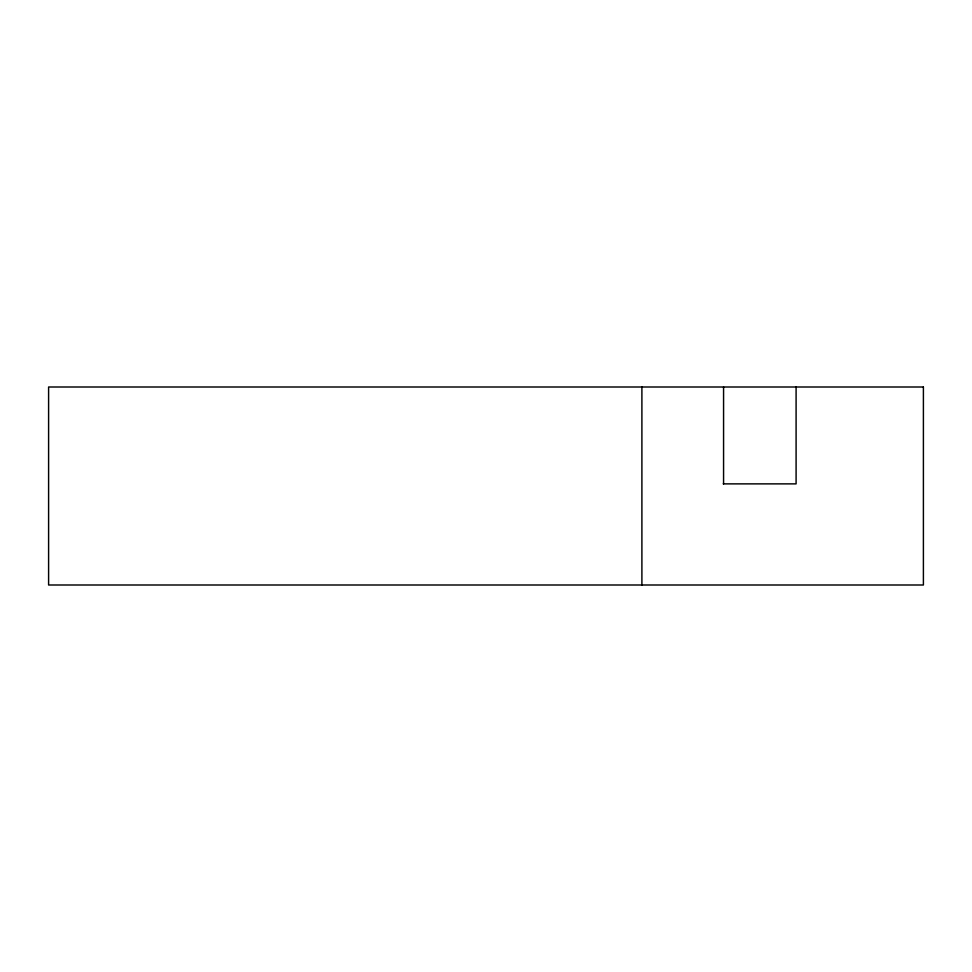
<?xml version="1.0" encoding="UTF-8"?>
<svg xmlns="http://www.w3.org/2000/svg" width="972" height="972" viewBox="0 0 972 972"><rect width="100%" height="100%" fill="white"/><g stroke="black" fill="none" stroke-linecap="round" stroke-linejoin="round"><path stroke-width="1.46" d="M723.253 483.874L796.092 483.874L796.092 387.002M723.569 387.002L723.569 483.874M641.897 387.002L641.897 584.998M923.4 387.002L48.6 387.002L48.6 584.998L923.4 584.998L923.4 387.002"/></g></svg>
